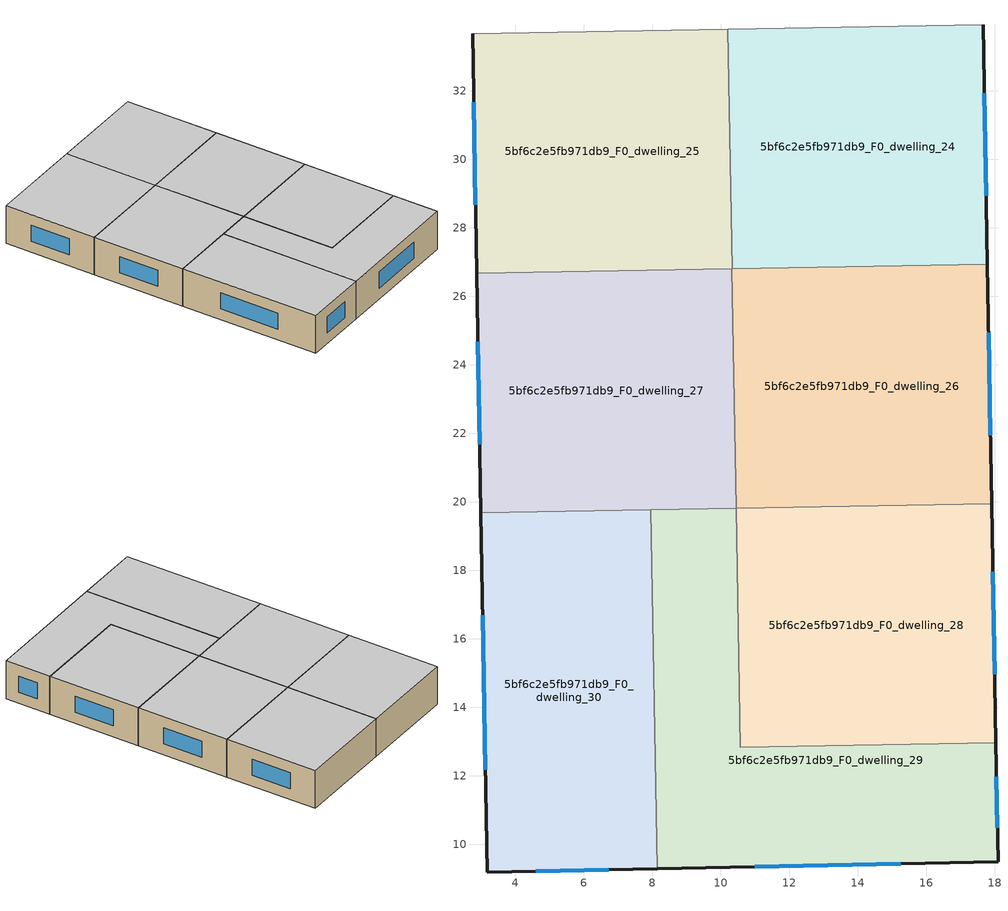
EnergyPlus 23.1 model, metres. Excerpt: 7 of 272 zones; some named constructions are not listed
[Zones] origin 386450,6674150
5bf6c2e5fb971db9_F0_dwelling_24
 floor ground (EU_floor_Construction): 17.66,33.93 17.79,26.94 10.33,26.81 10.21,33.8 z0
 wall outside (EU_wall_Construction): 17.79,26.94 17.66,33.93 z0:3
 wall to 5bf6c2e5fb971db9_F0_dwelling_25 (EU_wall_Construction): 10.21,33.8 10.33,26.81 z0:3
 wall to 5bf6c2e5fb971db9_F0_dwelling_22 (EU_wall_Construction): 17.66,33.93 10.21,33.8 z0:3
 wall to 5bf6c2e5fb971db9_F0_dwelling_26 (EU_wall_Construction): 10.33,26.81 17.79,26.94 z0:3
 window (EU_Window_Construction): 17.75,28.94 17.7,31.94 z0.86:2.14
 ceiling to 5bf6c2e5fb971db9_F1_dwelling_24 (EU_floor_Construction): 17.79,26.94 17.66,33.93 10.21,33.8 10.33,26.81 z3
5bf6c2e5fb971db9_F0_dwelling_25
 floor ground (EU_floor_Construction): 10.21,33.8 10.33,26.81 2.87,26.67 2.75,33.67 z0
 wall outside (EU_wall_Construction): 2.75,33.67 2.87,26.67 z0:3
 wall to 5bf6c2e5fb971db9_F0_dwelling_23 (EU_wall_Construction): 10.21,33.8 2.75,33.67 z0:3
 wall to 5bf6c2e5fb971db9_F0_dwelling_27 (EU_wall_Construction): 2.87,26.67 10.33,26.81 z0:3
 window (EU_Window_Construction): 2.79,31.67 2.84,28.67 z0.86:2.14
 ceiling to 5bf6c2e5fb971db9_F1_dwelling_25 (EU_floor_Construction): 10.33,26.81 10.21,33.8 2.75,33.67 2.87,26.67 z3
5bf6c2e5fb971db9_F0_dwelling_26
 floor ground (EU_floor_Construction): 17.79,26.94 17.91,19.95 10.45,19.82 10.33,26.81 z0
 wall outside (EU_wall_Construction): 17.91,19.95 17.79,26.94 z0:3
 wall to 5bf6c2e5fb971db9_F0_dwelling_27 (EU_wall_Construction): 10.33,26.81 10.45,19.82 z0:3
 wall to 5bf6c2e5fb971db9_F0_dwelling_28 (EU_wall_Construction): 10.45,19.82 17.91,19.95 z0:3
 window (EU_Window_Construction): 17.88,21.95 17.82,24.94 z0.86:2.14
 ceiling to 5bf6c2e5fb971db9_F1_dwelling_26 (EU_floor_Construction): 17.91,19.95 17.79,26.94 10.33,26.81 10.45,19.82 z3
5bf6c2e5fb971db9_F0_dwelling_27
 floor ground (EU_floor_Construction): 10.33,26.81 10.45,19.82 2.99,19.68 2.87,26.67 z0
 wall outside (EU_wall_Construction): 2.87,26.67 2.99,19.68 z0:3
 wall to 5bf6c2e5fb971db9_F0_dwelling_30 (EU_wall_Construction): 2.99,19.68 7.96,19.77 z0:3
 wall to 5bf6c2e5fb971db9_F0_dwelling_29 (EU_wall_Construction): 7.96,19.77 10.45,19.82 z0:3
 window (EU_Window_Construction): 2.91,24.68 2.96,21.68 z0.86:2.14
 ceiling to 5bf6c2e5fb971db9_F1_dwelling_27 (EU_floor_Construction): 10.45,19.82 10.33,26.81 2.87,26.67 2.99,19.68 z3
5bf6c2e5fb971db9_F0_dwelling_28
 floor ground (EU_floor_Construction): 17.91,19.95 18.04,12.96 10.58,12.83 10.45,19.82 z0
 wall outside (EU_wall_Construction): 18.04,12.96 17.91,19.95 z0:3
 wall to 5bf6c2e5fb971db9_F0_dwelling_29 (EU_wall_Construction): 10.45,19.82 10.58,12.83 18.04,12.96 z0:3
 window (EU_Window_Construction): 18,14.96 17.95,17.95 z0.86:2.14
 ceiling to 5bf6c2e5fb971db9_F1_dwelling_28 (EU_floor_Construction): 18.04,12.96 17.91,19.95 10.45,19.82 10.58,12.83 z3
5bf6c2e5fb971db9_F0_dwelling_29
 floor ground (EU_floor_Construction): 18.04,12.96 18.1,9.49 8.15,9.28 7.96,19.77 10.45,19.82 10.58,12.83 z0
 wall outside (EU_wall_Construction): 8.15,9.28 18.1,9.49 18.04,12.96 z0:3
 wall to 5bf6c2e5fb971db9_F0_dwelling_30 (EU_wall_Construction): 7.96,19.77 8.15,9.28 z0:3
 window (EU_Window_Construction): 18.08,10.48 18.05,11.97 / 10.99,9.34 15.26,9.43 z0.86:2.14
 ceiling to 5bf6c2e5fb971db9_F1_dwelling_29 (EU_floor_Construction): 18.1,9.49 18.04,12.96 10.58,12.83 10.45,19.82 7.96,19.77 8.15,9.28 z3
5bf6c2e5fb971db9_F0_dwelling_30
 floor ground (EU_floor_Construction): 7.96,19.77 8.15,9.28 3.18,9.18 2.99,19.68 z0
 wall outside (EU_wall_Construction): 2.99,19.68 3.18,9.18 8.15,9.28 z0:3
 window (EU_Window_Construction): 4.6,9.21 6.73,9.26 / 3.05,16.68 3.12,12.18 z0.86:2.14
 ceiling to 5bf6c2e5fb971db9_F1_dwelling_30 (EU_floor_Construction): 8.15,9.28 7.96,19.77 2.99,19.68 3.18,9.18 z3
[SCHEDULE:FILE] Column Number=1; Rows to Skip at Top=0; Number of Hours of Data=8760; Column Separator=Comma; Interpolate to Timestep=No; Minutes per Item=60; Adjust Schedule for Daylight Savings=Yes
Name | File
EU_Step8_GainSchedule_5bf6c2e5fb971db9_F1_dwelling_20_f000 | ../../schedules/5bf6c2e5fb971db9/5bf6c2e5fb971db9_F1_dwelling_20_f000_gain.csv
EU_Step8_GainSchedule_5bf6c2e5fb971db9_F1_dwelling_21_f000 | ../../schedules/5bf6c2e5fb971db9/5bf6c2e5fb971db9_F1_dwelling_21_f000_gain.csv
EU_Step8_GainSchedule_5bf6c2e5fb971db9_F1_dwelling_22_f000 | ../../schedules/5bf6c2e5fb971db9/5bf6c2e5fb971db9_F1_dwelling_22_f000_gain.csv
EU_Step8_GainSchedule_5bf6c2e5fb971db9_F1_dwelling_23_f000 | ../../schedules/5bf6c2e5fb971db9/5bf6c2e5fb971db9_F1_dwelling_23_f000_gain.csv
EU_Step8_GainSchedule_5bf6c2e5fb971db9_F1_dwelling_24_f000 | ../../schedules/5bf6c2e5fb971db9/5bf6c2e5fb971db9_F1_dwelling_24_f000_gain.csv
EU_Step8_GainSchedule_5bf6c2e5fb971db9_F1_dwelling_25_f000 | ../../schedules/5bf6c2e5fb971db9/5bf6c2e5fb971db9_F1_dwelling_25_f000_gain.csv
EU_Step8_GainSchedule_5bf6c2e5fb971db9_F1_dwelling_26_f000 | ../../schedules/5bf6c2e5fb971db9/5bf6c2e5fb971db9_F1_dwelling_26_f000_gain.csv
EU_Step8_GainSchedule_5bf6c2e5fb971db9_F1_dwelling_27_f000 | ../../schedules/5bf6c2e5fb971db9/5bf6c2e5fb971db9_F1_dwelling_27_f000_gain.csv
EU_Step8_GainSchedule_5bf6c2e5fb971db9_F1_dwelling_28_f000 | ../../schedules/5bf6c2e5fb971db9/5bf6c2e5fb971db9_F1_dwelling_28_f000_gain.csv
EU_Step8_GainSchedule_5bf6c2e5fb971db9_F1_dwelling_29_f000 | ../../schedules/5bf6c2e5fb971db9/5bf6c2e5fb971db9_F1_dwelling_29_f000_gain.csv
EU_Step8_GainSchedule_5bf6c2e5fb971db9_F1_dwelling_30_f000 | ../../schedules/5bf6c2e5fb971db9/5bf6c2e5fb971db9_F1_dwelling_30_f000_gain.csv
